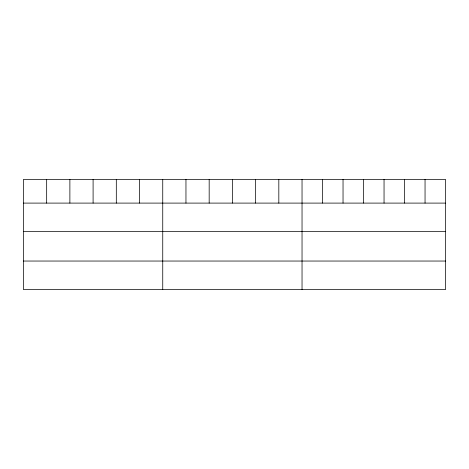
<?xml version="1.0" encoding="UTF-8"?>
<svg xmlns="http://www.w3.org/2000/svg" width="469" height="469" viewBox="0 0 469 469"><rect width="100%" height="100%" fill="white"/><g stroke="black" fill="none" stroke-linecap="round" stroke-linejoin="round"><path stroke-width="0.7" d="M445.55 203.1L445.55 289.578L23.45 289.578L23.45 179.422L445.55 179.422L445.55 203.1L23.45 203.1M23.45 231.639L445.55 231.639M23.45 261.04L445.55 261.04M425.049 179.422L425.049 203.1M404.548 179.422L404.548 203.1M384.047 179.422L384.047 203.1M363.539 179.422L363.539 203.1M343.038 179.422L343.038 203.1M322.537 179.422L322.537 203.1M302.036 179.422L302.036 289.578M278.821 179.422L278.821 203.1M255.605 179.422L255.605 203.1M232.389 179.422L232.389 203.1M209.174 179.422L209.174 203.1M185.959 179.422L185.959 203.1M162.743 179.422L162.743 289.578M139.528 179.422L139.528 203.1M116.312 179.422L116.312 203.1M93.097 179.422L93.097 203.1M69.881 179.422L69.881 203.1M46.666 179.422L46.666 203.1"/></g></svg>
